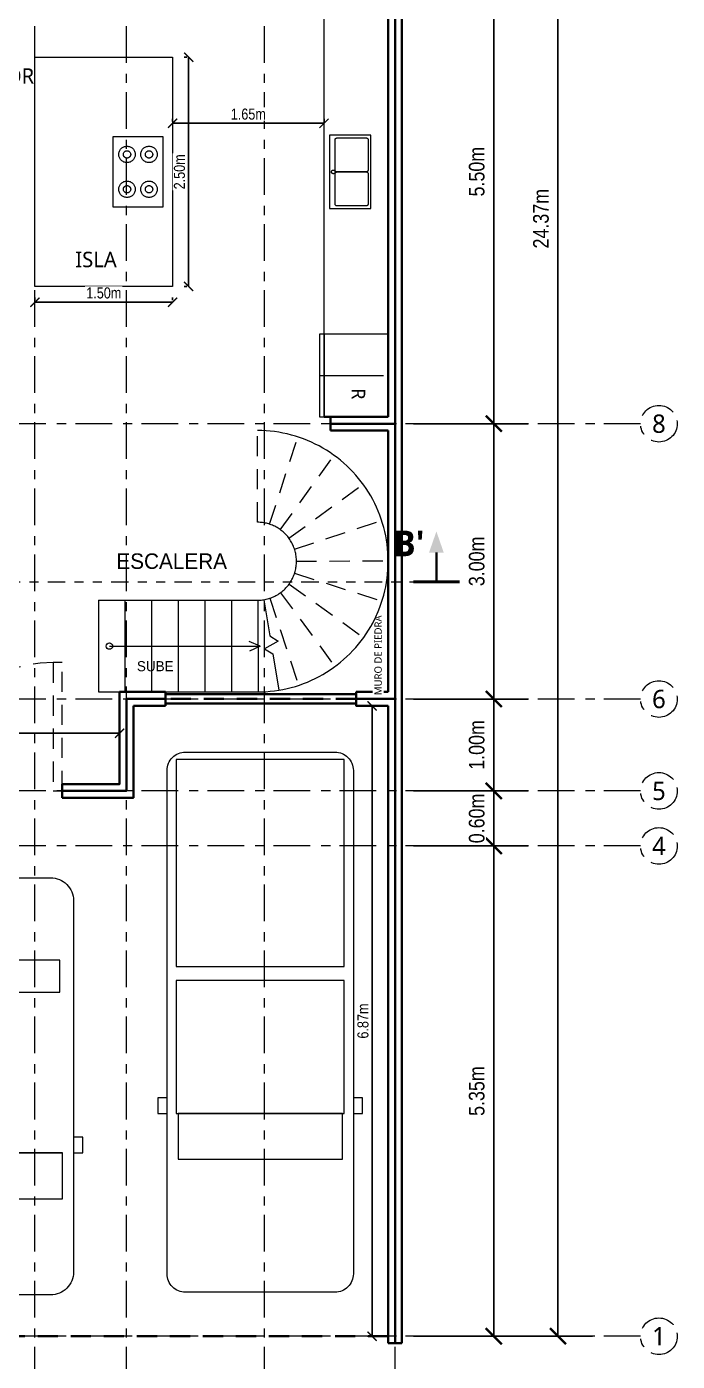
# Model space of a CAD drawing. Header units: metres. Extents: x 28.9 to 124.2, y -14.9 to 27.3.
# Drawn here: x 36.77 to 43.86, y -0.4 to 14.15 of the extents above; entities that cross this region are included whole.
import ezdxf
from ezdxf.enums import TextEntityAlignment as Align

# ---------------------------------------------------------------- set-up
doc = ezdxf.new("R2010")
doc.units = ezdxf.units.M
for name, pattern in [('EJE', [0.6, 0.4, -0.08, 0, -0.12]), ('PHANTOM', [6.35, 3.175, -0.635, 0.635, -0.635, 0.635, -0.635]), ('VACIO', [0.36, 0.22, -0.14])]:
    doc.linetypes.add(name, pattern=pattern)
for name, color, linetype, lineweight in [('001_Muros', 7, 'Continuous', 40), ('002_EjesVerticales', 8, 'EJE', 9), ('004_Vacios', 7, 'VACIO', 18), ('005_Escalera', 7, 'Continuous', 18), ('006_Mobiliario', 6, 'Continuous', 18), ('007_Textos', 7, 'Continuous', 18), ('008_Cotas', 8, 'Continuous', 13), ('011_Puertas', 7, 'VACIO', 18), ('012_Ventanas', 5, 'Continuous', 40), ('017_LineaDeCorte', 1, 'Continuous', 30)]:
    doc.layers.add(name, color=color, linetype=linetype, lineweight=lineweight)
doc.styles.add('OpenSans', font='OpenSans-Regular.ttf')
doc.styles.add('OpenSans-SemiBold', font='OpenSans-SemiBold.ttf')
doc.styles.add('OpenSansCondensed-Light', font='OpenSansCondensed-Light.ttf')
doc.dimstyles.new('EZDXF', dxfattribs={"dimtxt": 0.25, "dimasz": 0.175, "dimexe": 0.375, "dimexo": 0.125, "dimgap": 0.1, "dimtad": 1, "dimzin": 4, "dimtxsty": 'OpenSansCondensed-Light', "dimblk": 'ARCHTICK', "dimcen": 2.5, "dimazin": 1, "dimtfac": 0.5, "dimtmove": 2, "dimatfit": 3})

# ---------------------------------------------------------------- blocks, each defined once
blk = doc.blocks.new('EJE')
at = {"color": 0}
blk.add_circle((0, 0), 0.2, dxfattribs=at)
at = {"color": 0, "style": 'OpenSans'}
blk.add_attdef('EJE', text='', height=0.2, dxfattribs=at).set_placement((0, 0), align=Align.MIDDLE_CENTER)
blk = doc.blocks.new('_ARCHTICK')
at = {"color": 0, "linetype": 'ByBlock', "const_width": 0.15}
blk.add_lwpolyline([(-0.5, -0.5), (0.5, 0.5)], dxfattribs=at)
blk = doc.blocks.new('*D186')
at = {"color": 0, "transparency": 16777216}
for p, q in [((40.985, 5.221), (42.235, 5.221)), ((41.86, -0.125), (41.86, 5.221)), ((40.985, -0.125), (42.235, -0.125))]:
    blk.add_line(p, q, dxfattribs=at)
at = {"layer": 'Defpoints', "transparency": 16777216}
for p in [(40.86, 5.221), (40.86, -0.125), (41.86, -0.125)]:
    blk.add_point(p, dxfattribs=at)
at = {"layer": '008_Cotas', "color": 0, "transparency": 16777216, "xscale": 0.175, "yscale": 0.175}
for p, rotation in [((41.86, 5.221), 90), ((41.86, -0.125), 270)]:
    blk.add_blockref('_ARCHTICK', p, dxfattribs=dict(at, rotation=rotation))
at = {"layer": '008_Cotas', "color": 0, "transparency": 16777216, "insert": (41.675, 2.548), "char_height": 0.17, "attachment_point": 5, "rotation": 90, "style": 'OpenSansCondensed-Light', "bg_fill": 3, "box_fill_scale": 1.1, "bg_fill_color": 0, "bg_fill_transparency": 0}
blk.add_mtext('5.35m', dxfattribs=at)
blk = doc.blocks.new('*D10')
at = {"layer": '008_Cotas', "color": 0, "lineweight": -2, "transparency": 16777216}
for p, q in [((41.86, 5.821), (41.86, 5.996)), ((40.985, 5.821), (42.235, 5.821)), ((41.86, 5.221), (41.86, 5.821)), ((40.985, 5.221), (42.235, 5.221)), ((41.86, 5.221), (41.86, 5.046))]:
    blk.add_line(p, q, dxfattribs=at)
at = {"layer": 'Defpoints', "color": 0, "transparency": 16777216}
for p in [(40.86, 5.821), (41.86, 5.821), (40.86, 5.221)]:
    blk.add_point(p, dxfattribs=at)
at = {"layer": '008_Cotas', "color": 0, "lineweight": -2, "transparency": 16777216, "xscale": 0.175, "yscale": 0.175, "zscale": 0.175}
for p, rotation in [((41.86, 5.821), 270), ((41.86, 5.221), 90)]:
    blk.add_blockref('_ARCHTICK', p, dxfattribs=dict(at, rotation=rotation))
at = {"layer": '008_Cotas', "color": 0, "transparency": 16777216, "insert": (41.675, 5.521), "char_height": 0.17, "attachment_point": 5, "rotation": 90, "style": 'OpenSansCondensed-Light', "bg_fill": 3, "box_fill_scale": 1.1, "bg_fill_color": 9, "bg_fill_true_color": 13158600, "bg_fill_transparency": 0}
blk.add_mtext('0.60m', dxfattribs=at)
blk = doc.blocks.new('*D11')
at = {"layer": '008_Cotas', "color": 0, "lineweight": -2, "transparency": 16777216}
for p, q in [((40.985, 6.823), (42.235, 6.823)), ((41.86, 5.821), (41.86, 6.823)), ((40.985, 5.821), (42.235, 5.821))]:
    blk.add_line(p, q, dxfattribs=at)
at = {"layer": 'Defpoints', "color": 0, "transparency": 16777216}
for p in [(40.86, 6.823), (41.86, 6.823), (40.86, 5.821)]:
    blk.add_point(p, dxfattribs=at)
at = {"layer": '008_Cotas', "color": 0, "lineweight": -2, "transparency": 16777216, "xscale": 0.175, "yscale": 0.175, "zscale": 0.175}
for p, rotation in [((41.86, 6.823), 90), ((41.86, 5.821), 270)]:
    blk.add_blockref('_ARCHTICK', p, dxfattribs=dict(at, rotation=rotation))
at = {"layer": '008_Cotas', "color": 0, "transparency": 16777216, "insert": (41.675, 6.322), "char_height": 0.17, "attachment_point": 5, "rotation": 90, "style": 'OpenSansCondensed-Light', "bg_fill": 3, "box_fill_scale": 1.1, "bg_fill_color": 9, "bg_fill_true_color": 13158600, "bg_fill_transparency": 0}
blk.add_mtext('1.00m', dxfattribs=at)
blk = doc.blocks.new('*D12')
at = {"layer": '008_Cotas', "color": 0, "lineweight": -2, "transparency": 16777216}
for p, q in [((40.985, 9.825), (42.235, 9.825)), ((41.86, 6.823), (41.86, 9.825)), ((40.985, 6.823), (42.235, 6.823))]:
    blk.add_line(p, q, dxfattribs=at)
at = {"layer": 'Defpoints', "color": 0, "transparency": 16777216}
for p in [(40.86, 9.825), (41.86, 9.825), (40.86, 6.823)]:
    blk.add_point(p, dxfattribs=at)
at = {"layer": '008_Cotas', "color": 0, "lineweight": -2, "transparency": 16777216, "xscale": 0.175, "yscale": 0.175, "zscale": 0.175}
for p, rotation in [((41.86, 9.825), 90), ((41.86, 6.823), 270)]:
    blk.add_blockref('_ARCHTICK', p, dxfattribs=dict(at, rotation=rotation))
at = {"layer": '008_Cotas', "color": 0, "transparency": 16777216, "insert": (41.675, 8.324), "char_height": 0.17, "attachment_point": 5, "rotation": 90, "style": 'OpenSansCondensed-Light', "bg_fill": 3, "box_fill_scale": 1.1, "bg_fill_color": 9, "bg_fill_true_color": 13158600, "bg_fill_transparency": 0}
blk.add_mtext('3.00m', dxfattribs=at)
blk = doc.blocks.new('*D13')
at = {"layer": '008_Cotas', "color": 0, "lineweight": -2, "transparency": 16777216}
for p, q in [((40.985, 15.322), (42.235, 15.322)), ((41.86, 9.825), (41.86, 15.322)), ((40.985, 9.825), (42.235, 9.825))]:
    blk.add_line(p, q, dxfattribs=at)
at = {"layer": 'Defpoints', "color": 0, "transparency": 16777216}
for p in [(40.86, 15.322), (41.86, 15.322), (40.86, 9.825)]:
    blk.add_point(p, dxfattribs=at)
at = {"layer": '008_Cotas', "color": 0, "lineweight": -2, "transparency": 16777216, "xscale": 0.175, "yscale": 0.175, "zscale": 0.175}
for p, rotation in [((41.86, 15.322), 90), ((41.86, 9.825), 270)]:
    blk.add_blockref('_ARCHTICK', p, dxfattribs=dict(at, rotation=rotation))
at = {"layer": '008_Cotas', "color": 0, "transparency": 16777216, "insert": (41.675, 12.573), "char_height": 0.17, "attachment_point": 5, "rotation": 90, "style": 'OpenSansCondensed-Light', "bg_fill": 3, "box_fill_scale": 1.1, "bg_fill_color": 9, "bg_fill_true_color": 13158600, "bg_fill_transparency": 0}
blk.add_mtext('5.50m', dxfattribs=at)
blk = doc.blocks.new('*D155')
at = {"color": 0, "transparency": 16777216}
for p, q in [((40.985, 24.246), (42.935, 24.246)), ((42.56, -0.125), (42.56, 24.246)), ((40.985, -0.125), (42.935, -0.125))]:
    blk.add_line(p, q, dxfattribs=at)
at = {"layer": 'Defpoints', "transparency": 16777216}
for p in [(40.86, 24.246), (40.86, -0.125), (42.56, -0.125)]:
    blk.add_point(p, dxfattribs=at)
at = {"layer": '008_Cotas', "color": 0, "transparency": 16777216, "xscale": 0.175, "yscale": 0.175}
for p, rotation in [((42.56, 24.246), 90), ((42.56, -0.125), 270)]:
    blk.add_blockref('_ARCHTICK', p, dxfattribs=dict(at, rotation=rotation))
at = {"layer": '008_Cotas', "color": 0, "transparency": 16777216, "insert": (42.375, 12.06), "char_height": 0.17, "attachment_point": 5, "rotation": 90, "style": 'OpenSansCondensed-Light', "bg_fill": 3, "box_fill_scale": 1.1, "bg_fill_color": 0, "bg_fill_transparency": 0}
blk.add_mtext('24.37m', dxfattribs=at)
blk = doc.blocks.new('MOB_AUTO_185x455')
at = {"color": 0, "lineweight": -2}
for points in [[(0.925, -2.025), (0.924, -2.05), (0.92, -2.074), (0.914, -2.098), (0.906, -2.121), (0.895, -2.143), (0.883, -2.164), (0.868, -2.184), (0.852, -2.202), (0.834, -2.218), (0.814, -2.233), (0.793, -2.245), (0.771, -2.256), (0.748, -2.264), (0.724, -2.27), (0.7, -2.274), (0.675, -2.275), (-0.675, -2.275), (-0.7, -2.274), (-0.724, -2.27), (-0.748, -2.264), (-0.771, -2.256), (-0.793, -2.245), (-0.814, -2.233), (-0.834, -2.218), (-0.852, -2.202), (-0.868, -2.184), (-0.883, -2.164), (-0.895, -2.143), (-0.906, -2.121), (-0.914, -2.098), (-0.92, -2.074), (-0.924, -2.05), (-0.925, -2.025), (-0.925, 2.025), (-0.924, 2.05), (-0.92, 2.074), (-0.914, 2.098), (-0.906, 2.121), (-0.895, 2.143), (-0.883, 2.164), (-0.868, 2.184), (-0.852, 2.202), (-0.834, 2.218), (-0.814, 2.233), (-0.793, 2.245), (-0.771, 2.256), (-0.748, 2.264), (-0.724, 2.27), (-0.7, 2.274), (-0.675, 2.275), (0.675, 2.275), (0.7, 2.274), (0.724, 2.27), (0.748, 2.264), (0.771, 2.256), (0.793, 2.245), (0.814, 2.233), (0.834, 2.218), (0.852, 2.202), (0.868, 2.184), (0.883, 2.164), (0.895, 2.143), (0.906, 2.121), (0.914, 2.098), (0.92, 2.074), (0.924, 2.05), (0.925, 2.025)], [(0.775, 1.025), (0.775, 1.375), (-0.775, 1.375), (-0.775, 1.025)], [(-0.925, -0.725), (-0.925, -0.555), (-1.025, -0.555), (-1.025, -0.725)], [(1.025, -0.725), (1.025, -0.555), (0.925, -0.555), (0.925, -0.725)], [(0.805, -1.225), (0.805, -0.725), (-0.805, -0.725), (-0.805, -1.225)]]:
    blk.add_lwpolyline(points, close=True, dxfattribs=at)
blk.add_lwpolyline([(-0.805, -0.725), (0.805, -0.725)], dxfattribs=at)
blk = doc.blocks.new('MOB_PICKUP_203x589')
at = {"color": 0, "lineweight": -2}
for points in [[(1.015, -2.745), (1.014, -2.765), (1.011, -2.784), (1.006, -2.803), (1, -2.822), (0.991, -2.839), (0.981, -2.856), (0.97, -2.872), (0.956, -2.886), (0.942, -2.9), (0.926, -2.911), (0.909, -2.921), (0.892, -2.93), (0.873, -2.936), (0.854, -2.941), (0.835, -2.944), (0.815, -2.945), (-0.815, -2.945), (-0.835, -2.944), (-0.854, -2.941), (-0.873, -2.936), (-0.892, -2.93), (-0.909, -2.921), (-0.926, -2.911), (-0.942, -2.9), (-0.956, -2.886), (-0.97, -2.872), (-0.981, -2.856), (-0.991, -2.839), (-1, -2.822), (-1.006, -2.803), (-1.011, -2.784), (-1.014, -2.765), (-1.015, -2.745), (-1.015, 2.745), (-1.014, 2.765), (-1.011, 2.784), (-1.006, 2.803), (-1, 2.822), (-0.991, 2.839), (-0.981, 2.856), (-0.97, 2.872), (-0.956, 2.886), (-0.942, 2.9), (-0.926, 2.911), (-0.909, 2.921), (-0.892, 2.93), (-0.873, 2.936), (-0.854, 2.941), (-0.835, 2.944), (-0.815, 2.945), (0.815, 2.945), (0.835, 2.944), (0.854, 2.941), (0.873, 2.936), (0.892, 2.93), (0.909, 2.921), (0.926, 2.911), (0.942, 2.9), (0.956, 2.886), (0.97, 2.872), (0.981, 2.856), (0.991, 2.839), (1, 2.822), (1.006, 2.803), (1.011, 2.784), (1.014, 2.765), (1.015, 2.745)], [(0.915, 0.605), (0.915, 2.865), (-0.915, 2.865), (-0.915, 0.605)], [(0.915, -0.995), (0.915, 0.455), (-0.915, 0.455), (-0.915, -0.995)], [(-1.015, -0.995), (-1.015, -0.825), (-1.115, -0.825), (-1.115, -0.995)], [(1.115, -0.995), (1.115, -0.825), (1.015, -0.825), (1.015, -0.995)], [(0.895, -1.495), (0.895, -0.995), (-0.895, -0.995), (-0.895, -1.495)]]:
    blk.add_lwpolyline(points, close=True, dxfattribs=at)
blk = doc.blocks.new('MOB_REFRI_90x75')
at = {"color": 0, "lineweight": -2}
blk.add_lwpolyline([(0.45, -0.375), (0.45, 0.375), (-0.45, 0.375), (-0.45, -0.375)], close=True, dxfattribs=at)
for points in [[(0, -0.375), (0, 0.325)], [(-0.45, -0.325), (0.45, -0.325)]]:
    blk.add_lwpolyline(points, dxfattribs=at)
at = {"color": 0, "insert": (0.2, 0.05), "char_height": 0.15, "attachment_point": 5, "style": 'OpenSans'}
blk.add_mtext('R', dxfattribs=at)
blk = doc.blocks.new('MOB_ESTUFA_76x55')
at = {"color": 0, "lineweight": -2}
for points in [[(0.38, -0.275), (0.38, 0.275), (-0.38, 0.275), (-0.38, -0.275)], [(-0.1, 0.12), (-0.1, 0.111), (-0.102, 0.102), (-0.104, 0.094), (-0.107, 0.086), (-0.111, 0.078), (-0.115, 0.07), (-0.12, 0.063), (-0.126, 0.056), (-0.133, 0.05), (-0.14, 0.045), (-0.148, 0.041), (-0.156, 0.037), (-0.164, 0.034), (-0.172, 0.032), (-0.181, 0.03), (-0.19, 0.03), (-0.199, 0.03), (-0.208, 0.032), (-0.216, 0.034), (-0.224, 0.037), (-0.232, 0.041), (-0.24, 0.045), (-0.247, 0.05), (-0.254, 0.056), (-0.26, 0.063), (-0.265, 0.07), (-0.269, 0.078), (-0.273, 0.086), (-0.276, 0.094), (-0.278, 0.102), (-0.28, 0.111), (-0.28, 0.12), (-0.28, 0.129), (-0.278, 0.138), (-0.276, 0.146), (-0.273, 0.154), (-0.269, 0.162), (-0.265, 0.17), (-0.26, 0.177), (-0.254, 0.184), (-0.247, 0.19), (-0.24, 0.195), (-0.232, 0.199), (-0.224, 0.203), (-0.216, 0.206), (-0.208, 0.208), (-0.199, 0.21), (-0.19, 0.21), (-0.181, 0.21), (-0.172, 0.208), (-0.164, 0.206), (-0.156, 0.203), (-0.148, 0.199), (-0.14, 0.195), (-0.133, 0.19), (-0.126, 0.184), (-0.12, 0.177), (-0.115, 0.17), (-0.111, 0.162), (-0.107, 0.154), (-0.104, 0.146), (-0.102, 0.138), (-0.1, 0.129)], [(-0.15, 0.12), (-0.15, 0.116), (-0.151, 0.112), (-0.152, 0.108), (-0.153, 0.105), (-0.155, 0.101), (-0.157, 0.098), (-0.159, 0.095), (-0.162, 0.092), (-0.165, 0.089), (-0.168, 0.087), (-0.171, 0.085), (-0.175, 0.083), (-0.178, 0.082), (-0.182, 0.081), (-0.186, 0.08), (-0.19, 0.08), (-0.194, 0.08), (-0.198, 0.081), (-0.202, 0.082), (-0.205, 0.083), (-0.209, 0.085), (-0.212, 0.087), (-0.215, 0.089), (-0.218, 0.092), (-0.221, 0.095), (-0.223, 0.098), (-0.225, 0.101), (-0.227, 0.105), (-0.228, 0.108), (-0.229, 0.112), (-0.23, 0.116), (-0.23, 0.12), (-0.23, 0.124), (-0.229, 0.128), (-0.228, 0.132), (-0.227, 0.135), (-0.225, 0.139), (-0.223, 0.142), (-0.221, 0.145), (-0.218, 0.148), (-0.215, 0.151), (-0.212, 0.153), (-0.209, 0.155), (-0.205, 0.157), (-0.202, 0.158), (-0.198, 0.159), (-0.194, 0.16), (-0.19, 0.16), (-0.186, 0.16), (-0.182, 0.159), (-0.178, 0.158), (-0.175, 0.157), (-0.171, 0.155), (-0.168, 0.153), (-0.165, 0.151), (-0.162, 0.148), (-0.159, 0.145), (-0.157, 0.142), (-0.155, 0.139), (-0.153, 0.135), (-0.152, 0.132), (-0.151, 0.128), (-0.15, 0.124)], [(0.28, 0.12), (0.28, 0.111), (0.278, 0.102), (0.276, 0.094), (0.273, 0.086), (0.269, 0.078), (0.265, 0.07), (0.26, 0.063), (0.254, 0.056), (0.247, 0.05), (0.24, 0.045), (0.232, 0.041), (0.224, 0.037), (0.216, 0.034), (0.208, 0.032), (0.199, 0.03), (0.19, 0.03), (0.181, 0.03), (0.172, 0.032), (0.164, 0.034), (0.156, 0.037), (0.148, 0.041), (0.14, 0.045), (0.133, 0.05), (0.126, 0.056), (0.12, 0.063), (0.115, 0.07), (0.111, 0.078), (0.107, 0.086), (0.104, 0.094), (0.102, 0.102), (0.1, 0.111), (0.1, 0.12), (0.1, 0.129), (0.102, 0.138), (0.104, 0.146), (0.107, 0.154), (0.111, 0.162), (0.115, 0.17), (0.12, 0.177), (0.126, 0.184), (0.133, 0.19), (0.14, 0.195), (0.148, 0.199), (0.156, 0.203), (0.164, 0.206), (0.172, 0.208), (0.181, 0.21), (0.19, 0.21), (0.199, 0.21), (0.208, 0.208), (0.216, 0.206), (0.224, 0.203), (0.232, 0.199), (0.24, 0.195), (0.247, 0.19), (0.254, 0.184), (0.26, 0.177), (0.265, 0.17), (0.269, 0.162), (0.273, 0.154), (0.276, 0.146), (0.278, 0.138), (0.28, 0.129)], [(0.23, 0.12), (0.23, 0.116), (0.229, 0.112), (0.228, 0.108), (0.227, 0.105), (0.225, 0.101), (0.223, 0.098), (0.221, 0.095), (0.218, 0.092), (0.215, 0.089), (0.212, 0.087), (0.209, 0.085), (0.205, 0.083), (0.202, 0.082), (0.198, 0.081), (0.194, 0.08), (0.19, 0.08), (0.186, 0.08), (0.182, 0.081), (0.178, 0.082), (0.175, 0.083), (0.171, 0.085), (0.168, 0.087), (0.165, 0.089), (0.162, 0.092), (0.159, 0.095), (0.157, 0.098), (0.155, 0.101), (0.153, 0.105), (0.152, 0.108), (0.151, 0.112), (0.15, 0.116), (0.15, 0.12), (0.15, 0.124), (0.151, 0.128), (0.152, 0.132), (0.153, 0.135), (0.155, 0.139), (0.157, 0.142), (0.159, 0.145), (0.162, 0.148), (0.165, 0.151), (0.168, 0.153), (0.171, 0.155), (0.175, 0.157), (0.178, 0.158), (0.182, 0.159), (0.186, 0.16), (0.19, 0.16), (0.194, 0.16), (0.198, 0.159), (0.202, 0.158), (0.205, 0.157), (0.209, 0.155), (0.212, 0.153), (0.215, 0.151), (0.218, 0.148), (0.221, 0.145), (0.223, 0.142), (0.225, 0.139), (0.227, 0.135), (0.228, 0.132), (0.229, 0.128), (0.23, 0.124)], [(-0.1, -0.12), (-0.1, -0.129), (-0.102, -0.138), (-0.104, -0.146), (-0.107, -0.154), (-0.111, -0.162), (-0.115, -0.17), (-0.12, -0.177), (-0.126, -0.184), (-0.133, -0.19), (-0.14, -0.195), (-0.148, -0.199), (-0.156, -0.203), (-0.164, -0.206), (-0.172, -0.208), (-0.181, -0.21), (-0.19, -0.21), (-0.199, -0.21), (-0.208, -0.208), (-0.216, -0.206), (-0.224, -0.203), (-0.232, -0.199), (-0.24, -0.195), (-0.247, -0.19), (-0.254, -0.184), (-0.26, -0.177), (-0.265, -0.17), (-0.269, -0.162), (-0.273, -0.154), (-0.276, -0.146), (-0.278, -0.138), (-0.28, -0.129), (-0.28, -0.12), (-0.28, -0.111), (-0.278, -0.102), (-0.276, -0.094), (-0.273, -0.086), (-0.269, -0.078), (-0.265, -0.07), (-0.26, -0.063), (-0.254, -0.056), (-0.247, -0.05), (-0.24, -0.045), (-0.232, -0.041), (-0.224, -0.037), (-0.216, -0.034), (-0.208, -0.032), (-0.199, -0.03), (-0.19, -0.03), (-0.181, -0.03), (-0.172, -0.032), (-0.164, -0.034), (-0.156, -0.037), (-0.148, -0.041), (-0.14, -0.045), (-0.133, -0.05), (-0.126, -0.056), (-0.12, -0.063), (-0.115, -0.07), (-0.111, -0.078), (-0.107, -0.086), (-0.104, -0.094), (-0.102, -0.102), (-0.1, -0.111)], [(-0.15, -0.12), (-0.15, -0.124), (-0.151, -0.128), (-0.152, -0.132), (-0.153, -0.135), (-0.155, -0.139), (-0.157, -0.142), (-0.159, -0.145), (-0.162, -0.148), (-0.165, -0.151), (-0.168, -0.153), (-0.171, -0.155), (-0.175, -0.157), (-0.178, -0.158), (-0.182, -0.159), (-0.186, -0.16), (-0.19, -0.16), (-0.194, -0.16), (-0.198, -0.159), (-0.202, -0.158), (-0.205, -0.157), (-0.209, -0.155), (-0.212, -0.153), (-0.215, -0.151), (-0.218, -0.148), (-0.221, -0.145), (-0.223, -0.142), (-0.225, -0.139), (-0.227, -0.135), (-0.228, -0.132), (-0.229, -0.128), (-0.23, -0.124), (-0.23, -0.12), (-0.23, -0.116), (-0.229, -0.112), (-0.228, -0.108), (-0.227, -0.105), (-0.225, -0.101), (-0.223, -0.098), (-0.221, -0.095), (-0.218, -0.092), (-0.215, -0.089), (-0.212, -0.087), (-0.209, -0.085), (-0.205, -0.083), (-0.202, -0.082), (-0.198, -0.081), (-0.194, -0.08), (-0.19, -0.08), (-0.186, -0.08), (-0.182, -0.081), (-0.178, -0.082), (-0.175, -0.083), (-0.171, -0.085), (-0.168, -0.087), (-0.165, -0.089), (-0.162, -0.092), (-0.159, -0.095), (-0.157, -0.098), (-0.155, -0.101), (-0.153, -0.105), (-0.152, -0.108), (-0.151, -0.112), (-0.15, -0.116)], [(0.28, -0.12), (0.28, -0.129), (0.278, -0.138), (0.276, -0.146), (0.273, -0.154), (0.269, -0.162), (0.265, -0.17), (0.26, -0.177), (0.254, -0.184), (0.247, -0.19), (0.24, -0.195), (0.232, -0.199), (0.224, -0.203), (0.216, -0.206), (0.208, -0.208), (0.199, -0.21), (0.19, -0.21), (0.181, -0.21), (0.172, -0.208), (0.164, -0.206), (0.156, -0.203), (0.148, -0.199), (0.14, -0.195), (0.133, -0.19), (0.126, -0.184), (0.12, -0.177), (0.115, -0.17), (0.111, -0.162), (0.107, -0.154), (0.104, -0.146), (0.102, -0.138), (0.1, -0.129), (0.1, -0.12), (0.1, -0.111), (0.102, -0.102), (0.104, -0.094), (0.107, -0.086), (0.111, -0.078), (0.115, -0.07), (0.12, -0.063), (0.126, -0.056), (0.133, -0.05), (0.14, -0.045), (0.148, -0.041), (0.156, -0.037), (0.164, -0.034), (0.172, -0.032), (0.181, -0.03), (0.19, -0.03), (0.199, -0.03), (0.208, -0.032), (0.216, -0.034), (0.224, -0.037), (0.232, -0.041), (0.24, -0.045), (0.247, -0.05), (0.254, -0.056), (0.26, -0.063), (0.265, -0.07), (0.269, -0.078), (0.273, -0.086), (0.276, -0.094), (0.278, -0.102), (0.28, -0.111)], [(0.23, -0.12), (0.23, -0.124), (0.229, -0.128), (0.228, -0.132), (0.227, -0.135), (0.225, -0.139), (0.223, -0.142), (0.221, -0.145), (0.218, -0.148), (0.215, -0.151), (0.212, -0.153), (0.209, -0.155), (0.205, -0.157), (0.202, -0.158), (0.198, -0.159), (0.194, -0.16), (0.19, -0.16), (0.186, -0.16), (0.182, -0.159), (0.178, -0.158), (0.175, -0.157), (0.171, -0.155), (0.168, -0.153), (0.165, -0.151), (0.162, -0.148), (0.159, -0.145), (0.157, -0.142), (0.155, -0.139), (0.153, -0.135), (0.152, -0.132), (0.151, -0.128), (0.15, -0.124), (0.15, -0.12), (0.15, -0.116), (0.151, -0.112), (0.152, -0.108), (0.153, -0.105), (0.155, -0.101), (0.157, -0.098), (0.159, -0.095), (0.162, -0.092), (0.165, -0.089), (0.168, -0.087), (0.171, -0.085), (0.175, -0.083), (0.178, -0.082), (0.182, -0.081), (0.186, -0.08), (0.19, -0.08), (0.194, -0.08), (0.198, -0.081), (0.202, -0.082), (0.205, -0.083), (0.209, -0.085), (0.212, -0.087), (0.215, -0.089), (0.218, -0.092), (0.221, -0.095), (0.223, -0.098), (0.225, -0.101), (0.227, -0.105), (0.228, -0.108), (0.229, -0.112), (0.23, -0.116)]]:
    blk.add_lwpolyline(points, close=True, dxfattribs=at)
blk = doc.blocks.new('MOB_TARJA_80x45')
at = {"color": 0, "lineweight": -2}
for points in [[(0.4, -0.225), (0.4, 0.225), (-0.4, 0.225), (-0.4, -0.225)], [(-0.02, -0.195), (-0.35, -0.195), (-0.352, -0.195), (-0.354, -0.195), (-0.356, -0.194), (-0.358, -0.193), (-0.359, -0.193), (-0.361, -0.192), (-0.363, -0.19), (-0.364, -0.189), (-0.365, -0.188), (-0.367, -0.186), (-0.368, -0.184), (-0.368, -0.183), (-0.369, -0.181), (-0.37, -0.179), (-0.37, -0.177), (-0.37, -0.175), (-0.37, 0.145), (-0.37, 0.147), (-0.37, 0.149), (-0.369, 0.151), (-0.368, 0.153), (-0.368, 0.154), (-0.367, 0.156), (-0.365, 0.158), (-0.364, 0.159), (-0.363, 0.16), (-0.361, 0.162), (-0.359, 0.163), (-0.358, 0.163), (-0.356, 0.164), (-0.354, 0.165), (-0.352, 0.165), (-0.35, 0.165), (-0.02, 0.165), (-0.018, 0.165), (-0.016, 0.165), (-0.014, 0.164), (-0.012, 0.163), (-0.011, 0.163), (-0.009, 0.162), (-0.007, 0.16), (-0.006, 0.159), (-0.005, 0.158), (-0.003, 0.156), (-0.002, 0.154), (-0.002, 0.153), (-0.001, 0.151), (0, 0.149), (0, 0.147), (0, 0.145), (0, -0.175), (0, -0.177), (0, -0.179), (-0.001, -0.181), (-0.002, -0.183), (-0.002, -0.184), (-0.003, -0.186), (-0.005, -0.188), (-0.006, -0.189), (-0.007, -0.19), (-0.009, -0.192), (-0.011, -0.193), (-0.012, -0.193), (-0.014, -0.194), (-0.016, -0.195), (-0.018, -0.195)], [(0.02, 0.185), (0.02, 0.183), (0.02, 0.181), (0.019, 0.179), (0.018, 0.177), (0.018, 0.176), (0.017, 0.174), (0.015, 0.172), (0.014, 0.171), (0.013, 0.17), (0.011, 0.168), (0.009, 0.167), (0.008, 0.167), (0.006, 0.166), (0.004, 0.165), (0.002, 0.165), (0, 0.165), (-0.002, 0.165), (-0.004, 0.165), (-0.006, 0.166), (-0.008, 0.167), (-0.009, 0.167), (-0.011, 0.168), (-0.013, 0.17), (-0.014, 0.171), (-0.015, 0.172), (-0.017, 0.174), (-0.018, 0.176), (-0.018, 0.177), (-0.019, 0.179), (-0.02, 0.181), (-0.02, 0.183), (-0.02, 0.185), (-0.02, 0.187), (-0.02, 0.189), (-0.019, 0.191), (-0.018, 0.193), (-0.018, 0.194), (-0.017, 0.196), (-0.015, 0.198), (-0.014, 0.199), (-0.013, 0.2), (-0.011, 0.202), (-0.009, 0.203), (-0.008, 0.203), (-0.006, 0.204), (-0.004, 0.205), (-0.002, 0.205), (0, 0.205), (0.002, 0.205), (0.004, 0.205), (0.006, 0.204), (0.008, 0.203), (0.009, 0.203), (0.011, 0.202), (0.013, 0.2), (0.014, 0.199), (0.015, 0.198), (0.017, 0.196), (0.018, 0.194), (0.018, 0.193), (0.019, 0.191), (0.02, 0.189), (0.02, 0.187)], [(0.35, -0.195), (0.02, -0.195), (0.018, -0.195), (0.016, -0.195), (0.014, -0.194), (0.012, -0.193), (0.011, -0.193), (0.009, -0.192), (0.007, -0.19), (0.006, -0.189), (0.005, -0.188), (0.003, -0.186), (0.002, -0.184), (0.002, -0.183), (0.001, -0.181), (0, -0.179), (0, -0.177), (0, -0.175), (0, 0.145), (0, 0.147), (0, 0.149), (0.001, 0.151), (0.002, 0.153), (0.002, 0.154), (0.003, 0.156), (0.005, 0.158), (0.006, 0.159), (0.007, 0.16), (0.009, 0.162), (0.011, 0.163), (0.012, 0.163), (0.014, 0.164), (0.016, 0.165), (0.018, 0.165), (0.02, 0.165), (0.35, 0.165), (0.352, 0.165), (0.354, 0.165), (0.356, 0.164), (0.358, 0.163), (0.359, 0.163), (0.361, 0.162), (0.363, 0.16), (0.364, 0.159), (0.365, 0.158), (0.367, 0.156), (0.368, 0.154), (0.368, 0.153), (0.369, 0.151), (0.37, 0.149), (0.37, 0.147), (0.37, 0.145), (0.37, -0.175), (0.37, -0.177), (0.37, -0.179), (0.369, -0.181), (0.368, -0.183), (0.368, -0.184), (0.367, -0.186), (0.365, -0.188), (0.364, -0.189), (0.363, -0.19), (0.361, -0.192), (0.359, -0.193), (0.358, -0.193), (0.356, -0.194), (0.354, -0.195), (0.352, -0.195)]]:
    blk.add_lwpolyline(points, close=True, dxfattribs=at)
blk = doc.blocks.new('*D196')
at = {"color": 0, "transparency": 16777216}
for p, q in [((40.515, 6.748), (40.485, 6.748)), ((40.535, -0.125), (40.535, 6.748)), ((40.515, -0.125), (40.485, -0.125))]:
    blk.add_line(p, q, dxfattribs=at)
at = {"layer": 'Defpoints', "transparency": 16777216}
for p in [(40.535, 6.748), (40.535, -0.125), (40.535, -0.125)]:
    blk.add_point(p, dxfattribs=at)
at = {"layer": '008_Cotas', "color": 0, "transparency": 16777216, "xscale": 0.1, "yscale": 0.1}
for p, rotation in [((40.535, 6.748), 90), ((40.535, -0.125), 270)]:
    blk.add_blockref('_ARCHTICK', p, dxfattribs=dict(at, rotation=rotation))
at = {"layer": '008_Cotas', "color": 0, "transparency": 16777216, "insert": (40.435, 3.3115), "char_height": 0.12, "attachment_point": 5, "rotation": 90, "style": 'OpenSansCondensed-Light', "bg_fill": 3, "box_fill_scale": 1.1, "bg_fill_color": 0, "bg_fill_transparency": 0}
blk.add_mtext('6.87m', dxfattribs=at)
blk = doc.blocks.new('*D118')
at = {"color": 0, "transparency": 16777216}
for p, q in [((34.932, 6.47), (34.932, 6.5)), ((34.932, 6.45), (37.782, 6.45)), ((37.782, 6.47), (37.782, 6.5))]:
    blk.add_line(p, q, dxfattribs=at)
at = {"layer": 'Defpoints', "transparency": 16777216}
for p in [(34.932, 6.45), (34.932, 6.45), (37.782, 6.45)]:
    blk.add_point(p, dxfattribs=at)
at = {"layer": '008_Cotas', "color": 0, "transparency": 16777216, "xscale": 0.1, "yscale": 0.1, "rotation": 180}
blk.add_blockref('_ARCHTICK', (34.932, 6.45), dxfattribs=at)
at = {"layer": '008_Cotas', "color": 0, "transparency": 16777216, "xscale": 0.1, "yscale": 0.1}
blk.add_blockref('_ARCHTICK', (37.782, 6.45), dxfattribs=at)
at = {"layer": '008_Cotas', "color": 0, "transparency": 16777216, "insert": (36.357, 6.55), "char_height": 0.12, "attachment_point": 5, "style": 'OpenSansCondensed-Light', "bg_fill": 3, "box_fill_scale": 1.1, "bg_fill_color": 0, "bg_fill_transparency": 0}
blk.add_mtext('2.85m', dxfattribs=at)
blk = doc.blocks.new('*D121')
at = {"color": 0, "transparency": 16777216}
for p, q in [((36.86, 11.17), (36.86, 11.2)), ((36.86, 11.15), (38.36, 11.15)), ((38.36, 11.17), (38.36, 11.2))]:
    blk.add_line(p, q, dxfattribs=at)
at = {"layer": 'Defpoints', "transparency": 16777216}
for p in [(36.86, 11.15), (36.86, 11.15), (38.36, 11.15)]:
    blk.add_point(p, dxfattribs=at)
at = {"layer": '008_Cotas', "color": 0, "transparency": 16777216, "xscale": 0.1, "yscale": 0.1, "rotation": 180}
blk.add_blockref('_ARCHTICK', (36.86, 11.15), dxfattribs=at)
at = {"layer": '008_Cotas', "color": 0, "transparency": 16777216, "xscale": 0.1, "yscale": 0.1}
blk.add_blockref('_ARCHTICK', (38.36, 11.15), dxfattribs=at)
at = {"layer": '008_Cotas', "color": 0, "transparency": 16777216, "insert": (37.61, 11.25), "char_height": 0.12, "attachment_point": 5, "style": 'OpenSansCondensed-Light', "bg_fill": 3, "box_fill_scale": 1.1, "bg_fill_color": 0, "bg_fill_transparency": 0}
blk.add_mtext('1.50m', dxfattribs=at)
blk = doc.blocks.new('*D122')
at = {"color": 0, "transparency": 16777216}
for p, q in [((38.36, 13.12), (38.36, 13.15)), ((38.36, 13.1), (40.01, 13.1)), ((40.01, 13.12), (40.01, 13.15))]:
    blk.add_line(p, q, dxfattribs=at)
at = {"layer": 'Defpoints', "transparency": 16777216}
for p in [(38.36, 13.1), (38.36, 13.1), (40.01, 13.1)]:
    blk.add_point(p, dxfattribs=at)
at = {"layer": '008_Cotas', "color": 0, "transparency": 16777216, "xscale": 0.1, "yscale": 0.1, "rotation": 180}
blk.add_blockref('_ARCHTICK', (38.36, 13.1), dxfattribs=at)
at = {"layer": '008_Cotas', "color": 0, "transparency": 16777216, "xscale": 0.1, "yscale": 0.1}
blk.add_blockref('_ARCHTICK', (40.01, 13.1), dxfattribs=at)
at = {"layer": '008_Cotas', "color": 0, "transparency": 16777216, "insert": (39.185, 13.2), "char_height": 0.12, "attachment_point": 5, "style": 'OpenSansCondensed-Light', "bg_fill": 3, "box_fill_scale": 1.1, "bg_fill_color": 0, "bg_fill_transparency": 0}
blk.add_mtext('1.65m', dxfattribs=at)
blk = doc.blocks.new('*D123')
at = {"color": 0, "transparency": 16777216}
for p, q in [((38.515, 13.821), (38.485, 13.821)), ((38.535, 11.321), (38.535, 13.821)), ((38.515, 11.321), (38.485, 11.321))]:
    blk.add_line(p, q, dxfattribs=at)
at = {"layer": 'Defpoints', "transparency": 16777216}
for p in [(38.535, 13.821), (38.535, 11.321), (38.535, 11.321)]:
    blk.add_point(p, dxfattribs=at)
at = {"layer": '008_Cotas', "color": 0, "transparency": 16777216, "xscale": 0.1, "yscale": 0.1}
for p, rotation in [((38.535, 13.821), 90), ((38.535, 11.321), 270)]:
    blk.add_blockref('_ARCHTICK', p, dxfattribs=dict(at, rotation=rotation))
at = {"layer": '008_Cotas', "color": 0, "transparency": 16777216, "insert": (38.435, 12.571), "char_height": 0.12, "attachment_point": 5, "rotation": 90, "style": 'OpenSansCondensed-Light', "bg_fill": 3, "box_fill_scale": 1.1, "bg_fill_color": 0, "bg_fill_transparency": 0}
blk.add_mtext('2.50m', dxfattribs=at)

msp = doc.modelspace()

# ---------------------------------------------------------------- linework, layer by layer
at = {"layer": '001_Muros'}
for p, q in [((40.86, -0.2), (40.86, 24.321)), ((40.785, -0.2), (40.785, 24.246)), ((40.71, 9.9), (40.71, 15.246)), ((40.01, 9.9), (40.71, 9.9)), ((40.08, 9.75), (40.08, 9.9)), ((40.08, 9.825), (40.71, 9.825)), ((40.08, 9.75), (40.71, 9.75)), ((40.71, 9.825), (40.785, 9.825)), ((40.71, 6.9), (40.71, 9.75)), ((37.782, 6.9), (38.282, 6.9)), ((40.36, 6.9), (40.71, 6.9)), ((37.857, 6.825), (38.282, 6.825)), ((37.932, 6.75), (38.282, 6.75)), ((40.36, 6.825), (40.785, 6.825)), ((40.36, 6.75), (40.71, 6.75)), ((40.71, -0.2), (40.71, 6.75)), ((37.158, 5.896), (37.158, 5.746)), ((40.86, -0.2), (40.71, -0.2))]:
    msp.add_line(p, q, dxfattribs=at)
for points in [[(37.158, 5.896), (37.782, 5.896), (37.782, 6.9)], [(37.782, 6.9), (38.282, 6.9), (38.282, 6.75)], [(40.71, 6.75), (40.36, 6.75), (40.36, 6.9)], [(37.158, 5.821), (37.857, 5.821), (37.857, 6.825)], [(37.158, 5.746), (37.932, 5.746), (37.932, 6.75)], [(37.932, 6.75), (38.282, 6.75)]]:
    msp.add_lwpolyline(points, dxfattribs=at)
at = {"layer": '001_Muros', "linetype": 'VACIO'}
msp.add_lwpolyline([(40.71, -0.125), (40.71, -0.125), (32.01, -0.125)], dxfattribs=at)
at = {"layer": '002_EjesVerticales'}
for p, q in [((36.86, -2.8), (36.86, 26.921)), ((37.858, -2.8), (37.858, 26.921)), ((40.785, -2.8), (40.785, 26.921)), ((43.46, 6.823), (29.26, 6.823)), ((43.46, 5.821), (29.26, 5.821)), ((43.46, 5.221), (29.26, 5.221)), ((43.46, -0.125), (29.26, -0.125))]:
    msp.add_line(p, q, dxfattribs=at)
at = {"layer": '002_EjesVerticales', "color": 18, "true_color": 0x000000}
for p, q in [((39.36, -2.8), (39.36, 26.921)), ((43.46, 9.825), (29.26, 9.825))]:
    msp.add_line(p, q, dxfattribs=at)
at = {"layer": '004_Vacios', "color": 252, "true_color": 0x939598}
msp.add_line((36.86, 11.321), (36.86, 11.821), dxfattribs=at)
at = {"layer": '005_Escalera', "linetype": 'VACIO'}
for p, q in [((39.285, 8.75), (39.285, 9.75)), ((39.416, 8.729), (39.724, 9.681)), ((39.534, 8.669), (40.121, 9.479)), ((39.628, 8.575), (40.436, 9.165)), ((39.689, 8.457), (40.639, 8.769)), ((39.71, 8.326), (40.71, 8.33)), ((39.69, 8.195), (40.642, 7.89)), ((39.63, 8.077), (40.442, 7.493)), ((39.419, 7.922), (39.733, 6.972)), ((39.537, 7.982), (40.129, 7.176))]:
    msp.add_line(p, q, dxfattribs=at)
at = {"layer": '005_Escalera'}
for p, q in [((37.551, 7.9), (37.551, 6.9)), ((37.841, 7.9), (37.841, 6.9)), ((38.131, 7.9), (38.131, 6.9)), ((38.421, 7.9), (38.421, 6.9)), ((38.711, 7.9), (38.711, 6.9)), ((39.001, 7.9), (39.001, 6.9)), ((39.288, 7.9), (39.294, 6.9)), ((39.316, 7.401), (39.196, 7.451)), ((39.316, 7.401), (39.198, 7.345))]:
    msp.add_line(p, q, dxfattribs=at)
at = {"layer": '005_Escalera', "linetype": 'VACIO'}
msp.add_lwpolyline([(39.354, 7.906), (39.368, 7.908), (39.381, 7.911), (39.395, 7.914), (39.408, 7.918), (39.421, 7.923), (39.435, 7.927), (39.447, 7.932), (39.46, 7.938), (39.473, 7.944), (39.485, 7.95), (39.497, 7.957), (39.509, 7.964), (39.521, 7.972), (39.532, 7.979), (39.544, 7.988), (39.555, 7.996), (39.565, 8.005), (39.575, 8.015), (39.585, 8.024), (39.595, 8.034), (39.604, 8.045), (39.613, 8.055), (39.622, 8.066), (39.63, 8.077), (39.638, 8.089), (39.646, 8.1), (39.653, 8.112), (39.66, 8.125), (39.666, 8.137), (39.672, 8.149), (39.678, 8.162), (39.683, 8.175), (39.687, 8.188), (39.692, 8.202), (39.695, 8.215), (39.699, 8.228), (39.702, 8.242), (39.704, 8.256), (39.706, 8.269), (39.708, 8.283), (39.709, 8.297), (39.71, 8.311), (39.71, 8.325), (39.71, 8.339), (39.709, 8.353), (39.708, 8.367), (39.706, 8.38), (39.704, 8.394), (39.702, 8.408), (39.699, 8.421), (39.696, 8.435), (39.692, 8.448), (39.687, 8.462), (39.683, 8.475), (39.678, 8.488), (39.672, 8.5), (39.666, 8.513), (39.66, 8.525), (39.653, 8.537), (39.646, 8.549), (39.638, 8.561), (39.63, 8.573), (39.622, 8.584), (39.614, 8.595), (39.605, 8.605), (39.595, 8.615), (39.586, 8.625), (39.576, 8.635), (39.565, 8.645), (39.555, 8.654), (39.544, 8.662), (39.533, 8.67), (39.521, 8.678), (39.509, 8.686), (39.498, 8.693), (39.485, 8.7), (39.473, 8.706), (39.46, 8.712), (39.448, 8.718), (39.435, 8.723), (39.422, 8.727), (39.408, 8.732), (39.395, 8.736), (39.382, 8.739), (39.368, 8.742), (39.354, 8.744), (39.34, 8.746), (39.327, 8.748), (39.313, 8.749), (39.299, 8.75), (39.285, 8.75)], dxfattribs=at)
at = {"layer": '005_Escalera'}
for points in [[(37.551, 7.9), (37.581, 7.9), (37.612, 7.9), (37.642, 7.9), (37.673, 7.9), (37.703, 7.9), (37.733, 7.9), (37.764, 7.9), (37.794, 7.9), (37.825, 7.9), (37.855, 7.9), (37.885, 7.9), (37.916, 7.9), (37.946, 7.9), (37.977, 7.9), (38.007, 7.9), (38.037, 7.9), (38.068, 7.9), (38.098, 7.9), (38.129, 7.9), (38.159, 7.9), (38.189, 7.9), (38.22, 7.9), (38.25, 7.9), (38.281, 7.9), (38.311, 7.9), (38.341, 7.9), (38.372, 7.9), (38.402, 7.9), (38.433, 7.9), (38.463, 7.9), (38.493, 7.9), (38.524, 7.9), (38.554, 7.9), (38.585, 7.9), (38.615, 7.9), (38.645, 7.9), (38.676, 7.9), (38.706, 7.9), (38.737, 7.9), (38.767, 7.9), (38.798, 7.9), (38.828, 7.9), (38.858, 7.9), (38.889, 7.9), (38.919, 7.9), (38.95, 7.9), (38.98, 7.9), (39.01, 7.9), (39.041, 7.9), (39.071, 7.9), (39.102, 7.9), (39.132, 7.9), (39.162, 7.9), (39.193, 7.9), (39.223, 7.9), (39.254, 7.9), (39.284, 7.9), (39.285, 7.9), (39.298, 7.9), (39.312, 7.901), (39.326, 7.902), (39.34, 7.904), (39.354, 7.906)], [(39.354, 7.906), (39.419, 7.511), (39.509, 7.455), (39.361, 7.37), (39.452, 7.314), (39.517, 6.919)], [(37.671, 7.4), (37.701, 7.4), (37.732, 7.4), (37.762, 7.4), (37.793, 7.4), (37.823, 7.4), (37.854, 7.4), (37.884, 7.4), (37.915, 7.4), (37.945, 7.4), (37.976, 7.4), (38.006, 7.4), (38.037, 7.4), (38.067, 7.4), (38.097, 7.4), (38.128, 7.4), (38.158, 7.4), (38.189, 7.4), (38.219, 7.4), (38.25, 7.4), (38.28, 7.4), (38.311, 7.4), (38.341, 7.4), (38.372, 7.4), (38.402, 7.4), (38.433, 7.4), (38.463, 7.4), (38.493, 7.4), (38.524, 7.4), (38.554, 7.4), (38.585, 7.4), (38.615, 7.4), (38.646, 7.4), (38.676, 7.4), (38.707, 7.4), (38.737, 7.4), (38.768, 7.4), (38.798, 7.4), (38.829, 7.4), (38.859, 7.4), (38.889, 7.4), (38.92, 7.4), (38.95, 7.4), (38.981, 7.4), (39.011, 7.4), (39.042, 7.4), (39.072, 7.4), (39.103, 7.4), (39.133, 7.4), (39.164, 7.4), (39.194, 7.4), (39.225, 7.4), (39.255, 7.4), (39.285, 7.4), (39.286, 7.4), (39.316, 7.401)], [(37.551, 6.9), (37.581, 6.9), (37.612, 6.9), (37.642, 6.9), (37.673, 6.9), (37.703, 6.9), (37.733, 6.9), (37.764, 6.9), (37.794, 6.9), (37.825, 6.9), (37.855, 6.9), (37.885, 6.9), (37.916, 6.9), (37.946, 6.9), (37.977, 6.9), (38.007, 6.9), (38.037, 6.9), (38.068, 6.9), (38.098, 6.9), (38.129, 6.9), (38.159, 6.9), (38.189, 6.9), (38.22, 6.9), (38.25, 6.9), (38.281, 6.9), (38.311, 6.9), (38.341, 6.9), (38.372, 6.9), (38.402, 6.9), (38.433, 6.9), (38.463, 6.9), (38.493, 6.9), (38.524, 6.9), (38.554, 6.9), (38.585, 6.9), (38.615, 6.9), (38.645, 6.9), (38.676, 6.9), (38.706, 6.9), (38.737, 6.9), (38.767, 6.9), (38.798, 6.9), (38.828, 6.9), (38.858, 6.9), (38.889, 6.9), (38.919, 6.9), (38.95, 6.9), (38.98, 6.9), (39.01, 6.9), (39.041, 6.9), (39.071, 6.9), (39.102, 6.9), (39.132, 6.9), (39.162, 6.9), (39.193, 6.9), (39.223, 6.9), (39.254, 6.9), (39.284, 6.9), (39.285, 6.9), (39.33, 6.901), (39.377, 6.903), (39.424, 6.907), (39.47, 6.912), (39.517, 6.919)]]:
    msp.add_lwpolyline(points, dxfattribs=at)
msp.add_circle((37.671, 7.4), 0.035, dxfattribs=at)
at = {"layer": '006_Mobiliario'}
for points in [[(40.71, 9.9), (40.01, 9.9), (40.01, 14.621), (36.86, 14.621), (36.86, 15.246)], [(36.86, 13.821), (36.86, 13.821), (36.86, 13.821), (38.36, 13.821), (38.36, 11.321), (36.86, 11.321), (36.86, 13.821)]]:
    msp.add_lwpolyline(points, dxfattribs=at)
at = {"layer": '011_Puertas'}
msp.add_lwpolyline([(37.058, 5.821), (37.158, 5.821), (37.158, 7.221), (37.058, 7.221)], close=True, dxfattribs=at)
msp.add_arc((37.058, 5.821), 1.4, 90, 180, dxfattribs=at)
at = {"layer": '012_Ventanas'}
for points in [[(40.36, 6.875), (38.282, 6.875)], [(40.36, 6.775), (38.282, 6.775)]]:
    msp.add_lwpolyline(points, dxfattribs=at)
at = {"layer": '012_Ventanas', "linetype": 'VACIO'}
msp.add_lwpolyline([(40.36, 6.825), (38.282, 6.825)], dxfattribs=at)

# ---------------------------------------------------------------- block references
at = {"layer": '002_EjesVerticales', "color": 18, "true_color": 0x000000}
msp.add_blockref('EJE', (43.66, 9.825), dxfattribs=at).add_auto_attribs({'EJE': '8'})
at = {"layer": '002_EjesVerticales'}
for p, values in [((43.66, 6.823), {'EJE': '6'}), ((43.66, 5.821), {'EJE': '5'}), ((43.66, 5.221), {'EJE': '4'}), ((43.66, -0.125), {'EJE': '1'})]:
    msp.add_blockref('EJE', p, dxfattribs=at).add_auto_attribs(values)
at = {"layer": '006_Mobiliario'}
for name, p, rotation in [('MOB_TARJA_80x45', (40.296, 12.57), 90), ('MOB_ESTUFA_76x55', (37.983, 12.571), 270), ('MOB_REFRI_90x75', (40.335, 10.35), 270)]:
    msp.add_blockref(name, p, dxfattribs=dict(at, rotation=rotation))
for name, p in [('MOB_PICKUP_203x589', (39.315, 3.3)), ('MOB_AUTO_185x455', (36.355, 2.6))]:
    msp.add_blockref(name, p, dxfattribs=at)

# ---------------------------------------------------------------- texts
at = {"layer": '007_Textos', "char_height": 0.1688, "attachment_point": 1, "style": 'OpenSans'}
for s, insert in [('COMEDOR', (35.75, 13.7)), ('ISLA', (37.3, 11.7))]:
    msp.add_mtext_dynamic_manual_height_columns(s, width=0.04964, gutter_width=0.844, heights=[0], dxfattribs=dict(at, insert=insert))
at = {"layer": '007_Textos', "attachment_point": 5}
for s, insert, char_height in [('ESCALERA', (38.35, 8.325), 0.169), ('SUBE', (38.171, 7.18), 0.11)]:
    msp.add_mtext(s, dxfattribs=dict(at, insert=insert, char_height=char_height))

# ---------------------------------------------------------------- next in the draw order: dimensions: what is measured, and where the dimension line sits
at = {"layer": '008_Cotas'}
for base, p1, p2, picture, middle in [((38.36, 13.1), (38.36, 13.1), (40.01, 13.1), '*D122', (39.185, 13.2)), ((36.86, 11.15), (36.86, 11.15), (38.36, 11.15), '*D121', (37.61, 11.25)), ((34.932, 6.45), (34.932, 6.45), (37.782, 6.45), '*D118', (36.357, 6.55))]:
    dim = msp.add_linear_dim(base=base, p1=p1, p2=p2, dimstyle='EZDXF', override={"dimtxt": 0.12, "dimasz": 0.1, "dimexe": 0.05, "dimexo": 0.02, "dimgap": 0.04, "dimrnd": 0.001, "dimzin": 0, "dimdsep": 46, "dimpost": '<>m', "dimtix": 1, "dimtfill": 1}, dxfattribs=at)
    dim.commit()
    dim.dimension.update_dxf_attribs({"geometry": picture, "text_midpoint": middle})
for base, p1, p2, override, picture, middle in [((40.535, -0.125), (40.535, -0.125), (40.535, 6.748), {"dimtxt": 0.12, "dimasz": 0.1, "dimexe": 0.05, "dimexo": 0.02, "dimgap": 0.04, "dimdec": 2, "dimrnd": 0.001, "dimzin": 0, "dimdsep": 46, "dimpost": '<>m', "dimtix": 1, "dimtfill": 1}, '*D196', (40.435, 3.261)), ((41.86, -0.125), (40.86, -0.125), (40.86, 5.221), {"dimtxt": 0.17, "dimdec": 2, "dimrnd": 0.001, "dimzin": 0, "dimdsep": 46, "dimpost": '<>m', "dimtix": 1, "dimfxl": 1, "dimtfill": 1}, '*D186', (41.675, 2.548))]:
    dim = msp.add_linear_dim(base=base, p1=p1, p2=p2, angle=90, dimstyle='EZDXF', override=override, dxfattribs=at)
    dim.commit()
    dim.dimension.update_dxf_attribs({"geometry": picture, "text_midpoint": middle})

# ---------------------------------------------------------------- next in the draw order: texts
at = {"layer": '007_Textos', "insert": (40.6, 7.3), "char_height": 0.08, "attachment_point": 5, "rotation": 90, "style": 'OpenSans', "bg_fill": 3, "box_fill_scale": 1.25, "bg_fill_color": 0, "bg_fill_transparency": 0}
msp.add_mtext('MURO DE PIEDRA', dxfattribs=at)

# ---------------------------------------------------------------- next in the draw order: dimensions: what is measured, and where the dimension line sits
at = {"layer": '008_Cotas'}
for base, p1, p2, override, picture, middle in [((38.535, 11.321), (38.535, 11.321), (38.535, 13.821), {"dimtxt": 0.12, "dimasz": 0.1, "dimexe": 0.05, "dimexo": 0.02, "dimgap": 0.04, "dimrnd": 0.001, "dimzin": 0, "dimdsep": 46, "dimpost": '<>m', "dimtix": 1, "dimtfill": 1}, '*D123', (38.435, 12.571)), ((41.86, 5.821), (40.86, 5.221), (40.86, 5.821), {"dimtxt": 0.17, "dimzin": 0, "dimdsep": 46, "dimpost": '<>m', "dimtix": 1, "dimfxl": 1, "dimtfill": 1}, '*D10', (41.675, 5.571))]:
    dim = msp.add_linear_dim(base=base, p1=p1, p2=p2, angle=90, dimstyle='EZDXF', override=override, dxfattribs=at)
    dim.commit()
    dim.dimension.update_dxf_attribs({"geometry": picture, "text_midpoint": middle})

# ---------------------------------------------------------------- next in the draw order: linework, layer by layer
at = {"layer": '005_Escalera', "linetype": 'VACIO'}
msp.add_lwpolyline([(39.517, 6.919), (39.562, 6.927), (39.608, 6.937), (39.653, 6.948), (39.698, 6.961), (39.743, 6.975), (39.786, 6.991), (39.83, 7.008), (39.873, 7.027), (39.915, 7.047), (39.956, 7.068), (39.997, 7.091), (40.037, 7.115), (40.076, 7.14), (40.115, 7.166), (40.152, 7.194), (40.189, 7.223), (40.224, 7.253), (40.259, 7.285), (40.292, 7.317), (40.325, 7.351), (40.356, 7.385), (40.386, 7.421), (40.415, 7.457), (40.443, 7.495), (40.47, 7.533), (40.495, 7.572), (40.519, 7.612), (40.542, 7.653), (40.563, 7.694), (40.583, 7.737), (40.601, 7.779), (40.619, 7.823), (40.634, 7.867), (40.649, 7.911), (40.661, 7.956), (40.673, 8.001), (40.683, 8.047), (40.691, 8.093), (40.698, 8.139), (40.703, 8.185), (40.707, 8.231), (40.709, 8.278), (40.71, 8.325), (40.709, 8.371), (40.707, 8.418), (40.703, 8.464), (40.698, 8.511), (40.691, 8.557), (40.683, 8.603), (40.673, 8.648), (40.662, 8.694), (40.649, 8.738), (40.634, 8.783), (40.619, 8.827), (40.602, 8.87), (40.583, 8.913), (40.563, 8.955), (40.542, 8.997), (40.519, 9.037), (40.495, 9.077), (40.47, 9.117), (40.443, 9.155), (40.416, 9.192), (40.387, 9.229), (40.356, 9.264), (40.325, 9.299), (40.293, 9.333), (40.259, 9.365), (40.225, 9.396), (40.189, 9.426), (40.153, 9.455), (40.115, 9.483), (40.077, 9.51), (40.038, 9.535), (39.998, 9.559), (39.957, 9.582), (39.915, 9.603), (39.873, 9.623), (39.83, 9.641), (39.787, 9.659), (39.743, 9.674), (39.699, 9.689), (39.654, 9.701), (39.609, 9.713), (39.563, 9.723), (39.517, 9.731), (39.471, 9.738), (39.425, 9.743), (39.378, 9.747), (39.332, 9.749), (39.285, 9.75)], dxfattribs=at)

# ---------------------------------------------------------------- next in the draw order: dimensions: what is measured, and where the dimension line sits
at = {"layer": '008_Cotas'}
dim = msp.add_linear_dim(base=(41.86, 6.823), p1=(40.86, 5.821), p2=(40.86, 6.823), angle=90, dimstyle='EZDXF', override={"dimtxt": 0.17, "dimzin": 0, "dimdsep": 46, "dimpost": '<>m', "dimtix": 1, "dimfxl": 1, "dimtfill": 1}, dxfattribs=at)
dim.commit()
dim.dimension.update_dxf_attribs({"geometry": '*D11', "text_midpoint": (41.675, 6.322)})

# ---------------------------------------------------------------- next in the draw order: dimensions: what is measured, and where the dimension line sits
dim = msp.add_linear_dim(base=(41.86, 9.825), p1=(40.86, 6.823), p2=(40.86, 9.825), angle=90, dimstyle='EZDXF', override={"dimtxt": 0.17, "dimzin": 0, "dimdsep": 46, "dimpost": '<>m', "dimtix": 1, "dimfxl": 1, "dimtfill": 1}, dxfattribs=at)
dim.commit()
dim.dimension.update_dxf_attribs({"geometry": '*D12', "text_midpoint": (41.675, 8.324)})

# ---------------------------------------------------------------- next in the draw order: dimensions: what is measured, and where the dimension line sits
dim = msp.add_linear_dim(base=(41.86, 15.322), p1=(40.86, 9.825), p2=(40.86, 15.322), angle=90, dimstyle='EZDXF', override={"dimtxt": 0.17, "dimzin": 0, "dimdsep": 46, "dimpost": '<>m', "dimtix": 1, "dimfxl": 1, "dimtfill": 1}, dxfattribs=at)
dim.commit()
dim.dimension.update_dxf_attribs({"geometry": '*D13', "text_midpoint": (41.675, 12.573)})

# ---------------------------------------------------------------- next in the draw order: dimensions: what is measured, and where the dimension line sits
dim = msp.add_linear_dim(base=(42.56, -0.125), p1=(40.86, -0.125), p2=(40.86, 24.246), angle=90, dimstyle='EZDXF', override={"dimtxt": 0.17, "dimdec": 2, "dimrnd": 0.001, "dimzin": 0, "dimdsep": 46, "dimpost": '<>m', "dimtix": 1, "dimfxl": 1, "dimtfill": 1}, dxfattribs=at)
dim.commit()
dim.dimension.update_dxf_attribs({"geometry": '*D155', "text_midpoint": (42.375, 12.111)})

# ---------------------------------------------------------------- next in the draw order: hatches: boundary and pattern name
at = {"layer": '017_LineaDeCorte'}
msp.add_hatch(color=256, dxfattribs=at).paths.add_polyline_path([(41.235, 8.65), (41.315, 8.42), (41.155, 8.42)])

# ---------------------------------------------------------------- next in the draw order: linework, layer by layer
at = {"layer": '017_LineaDeCorte', "lineweight": 35}
msp.add_line((41.235, 8.1), (41.235, 8.42), dxfattribs=at)
at = {"layer": '017_LineaDeCorte', "linetype": 'PHANTOM', "lineweight": 18, "ltscale": 0.06}
msp.add_line((30.785, 8.1), (41.485, 8.1), dxfattribs=at)
at = {"layer": '017_LineaDeCorte', "lineweight": 50}
msp.add_line((40.985, 8.1), (41.485, 8.1), dxfattribs=at)

# ---------------------------------------------------------------- next in the draw order: texts
at = {"layer": '007_Textos', "insert": (40.935, 8.52), "char_height": 0.28, "attachment_point": 5, "style": 'OpenSans-SemiBold'}
msp.add_mtext("B'", dxfattribs=at)

doc.saveas('drawing.dxf')
